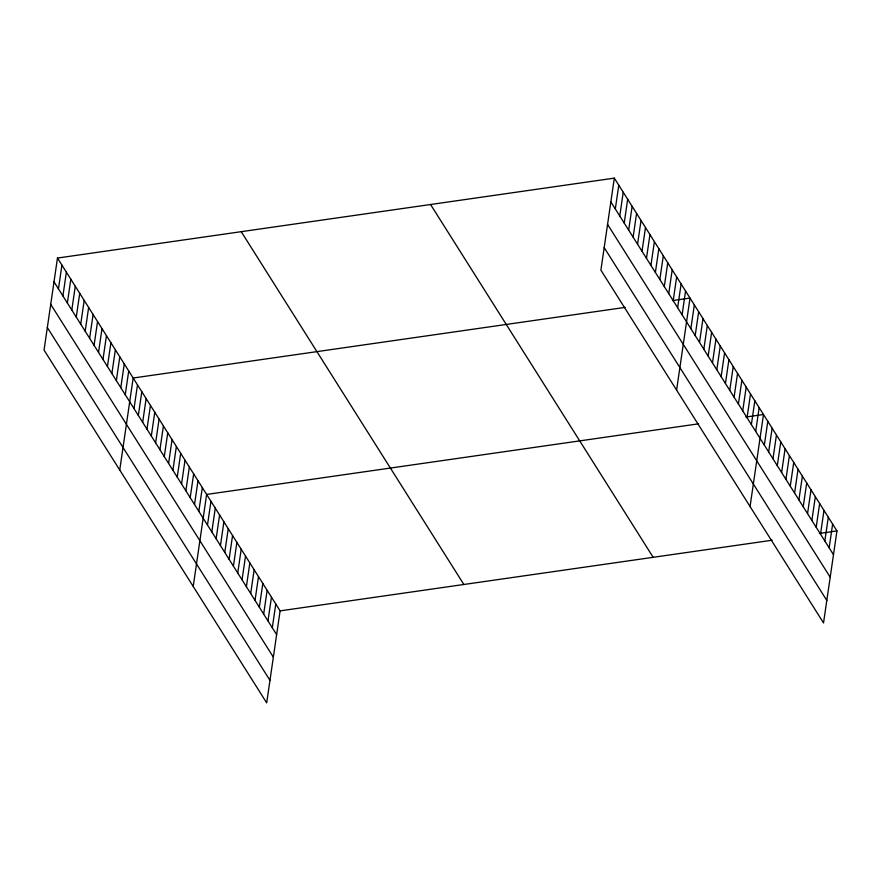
<?xml version="1.0" encoding="UTF-8"?>
<svg xmlns="http://www.w3.org/2000/svg" width="881" height="881" viewBox="0 0 881 881"><rect width="100%" height="100%" fill="white"/><g stroke="black" fill="none" stroke-linecap="round" stroke-linejoin="round"><path stroke-width="1.32" d="M57.474 258.056L44.05 350.076L266.679 702.873L280.103 610.863L57.474 258.056L614.321 178.127L836.95 530.924L823.526 622.944L600.897 270.137L614.321 178.127M58.454 288.88L61.923 265.115M62.914 295.928L66.383 272.174M67.363 302.987L70.832 279.222M71.813 310.046L75.281 286.281M76.273 317.105L79.731 293.34M80.722 324.153L84.191 300.399M85.171 331.212L88.64 307.447M89.631 338.271L93.089 314.506M94.08 345.33L97.549 321.565M98.529 352.378L101.998 328.624M102.989 359.437L106.447 335.672M107.438 366.496L110.907 342.731M111.887 373.555L115.356 349.79M116.347 380.603L119.805 356.849M120.796 387.662L124.265 363.897M125.245 394.721L128.714 370.956M119.739 470.025L133.163 378.015L625.158 307.381M134.022 408.619L137.491 384.865M138.339 415.469L141.808 391.715M142.667 422.318L146.136 398.553M146.984 429.168L150.453 405.403M151.312 436.018L154.77 412.253M155.629 442.868L159.098 419.103M159.946 449.717L163.414 425.952M164.273 456.567L167.742 432.802M168.59 463.406L172.059 439.652M172.918 470.256L176.376 446.502M177.235 477.106L180.704 453.352M181.563 483.955L185.021 460.19M185.88 490.805L189.349 467.04M190.197 497.655L193.666 473.89M194.525 504.505L197.994 480.74M198.842 511.354L202.311 487.589M193.214 586.449L206.628 494.439L698.622 423.816M207.487 525.054L210.955 501.289M211.814 531.893L215.272 508.139M216.131 538.743L219.6 514.989M220.448 545.592L223.917 521.827M224.776 552.442L228.245 528.677M229.093 559.292L232.562 535.527M233.421 566.142L236.879 542.377M237.738 572.991L241.207 549.226M242.055 579.841L245.524 556.076M246.383 586.691L249.852 562.926M250.7 593.53L254.169 569.776M255.027 600.379L258.496 576.626M259.344 607.229L262.813 583.475M263.672 614.079L267.13 590.314M267.989 620.929L271.458 597.164M272.306 627.779L275.775 604.014M615.312 208.94L618.781 185.175M619.761 215.999L623.23 192.234M624.211 223.047L627.679 199.293M628.671 230.106L632.14 206.341M633.12 237.165L636.589 213.4M637.569 244.224L641.038 220.459M642.029 251.272L645.487 227.518M646.478 258.331L649.947 234.566M650.927 265.39L654.396 241.625M655.387 272.449L658.845 248.684M659.836 279.497L663.305 255.743M664.285 286.556L667.754 262.791M668.745 293.615L672.203 269.85M673.194 300.674L676.663 276.909M677.643 307.722L681.112 283.968M682.103 314.781L685.561 291.016M676.597 390.085L690.021 298.075L672.456 300.597M690.869 328.69L694.338 304.925M695.197 335.54L698.655 311.775M699.514 342.379L702.983 318.625M703.842 349.228L707.3 325.474M708.159 356.078L711.628 332.324M712.476 362.928L715.945 339.163M716.804 369.778L720.273 346.013M721.121 376.627L724.589 352.863M725.448 383.477L728.906 359.712M729.765 390.327L733.234 366.562M734.082 397.177L737.551 373.412M738.41 404.027L741.879 380.262M742.727 410.865L746.196 387.111M747.055 417.715L750.524 393.961M751.372 424.565L754.841 400.8M755.7 431.415L759.158 407.65M750.061 506.52L763.486 414.499L745.921 417.021M764.334 445.114L767.803 421.349M768.661 451.964L772.13 428.199M772.978 458.814L776.447 435.049M777.306 465.664L780.775 441.899M781.623 472.502L785.092 448.748M785.951 479.352L789.409 455.598M790.268 486.202L793.737 462.448M794.585 493.052L798.054 469.287M798.913 499.901L802.382 476.136M803.23 506.751L806.699 482.986M807.558 513.601L811.016 489.836M811.875 520.451L815.343 496.686M816.202 527.301L819.66 503.536M820.519 534.139L823.988 510.385M824.836 540.989L828.305 517.235M829.164 547.839L832.633 524.085M280.103 610.863L772.097 540.24M819.385 533.446L836.95 530.924M610.852 201.881L833.481 554.689M607.571 224.402L830.199 577.209M604.19 247.616L826.807 600.424M430.567 204.502L653.184 557.31M241.229 231.681L463.858 584.488M54.005 281.821L276.634 634.628M50.724 304.341L273.352 657.149M47.332 327.545L269.96 680.352"/></g></svg>
